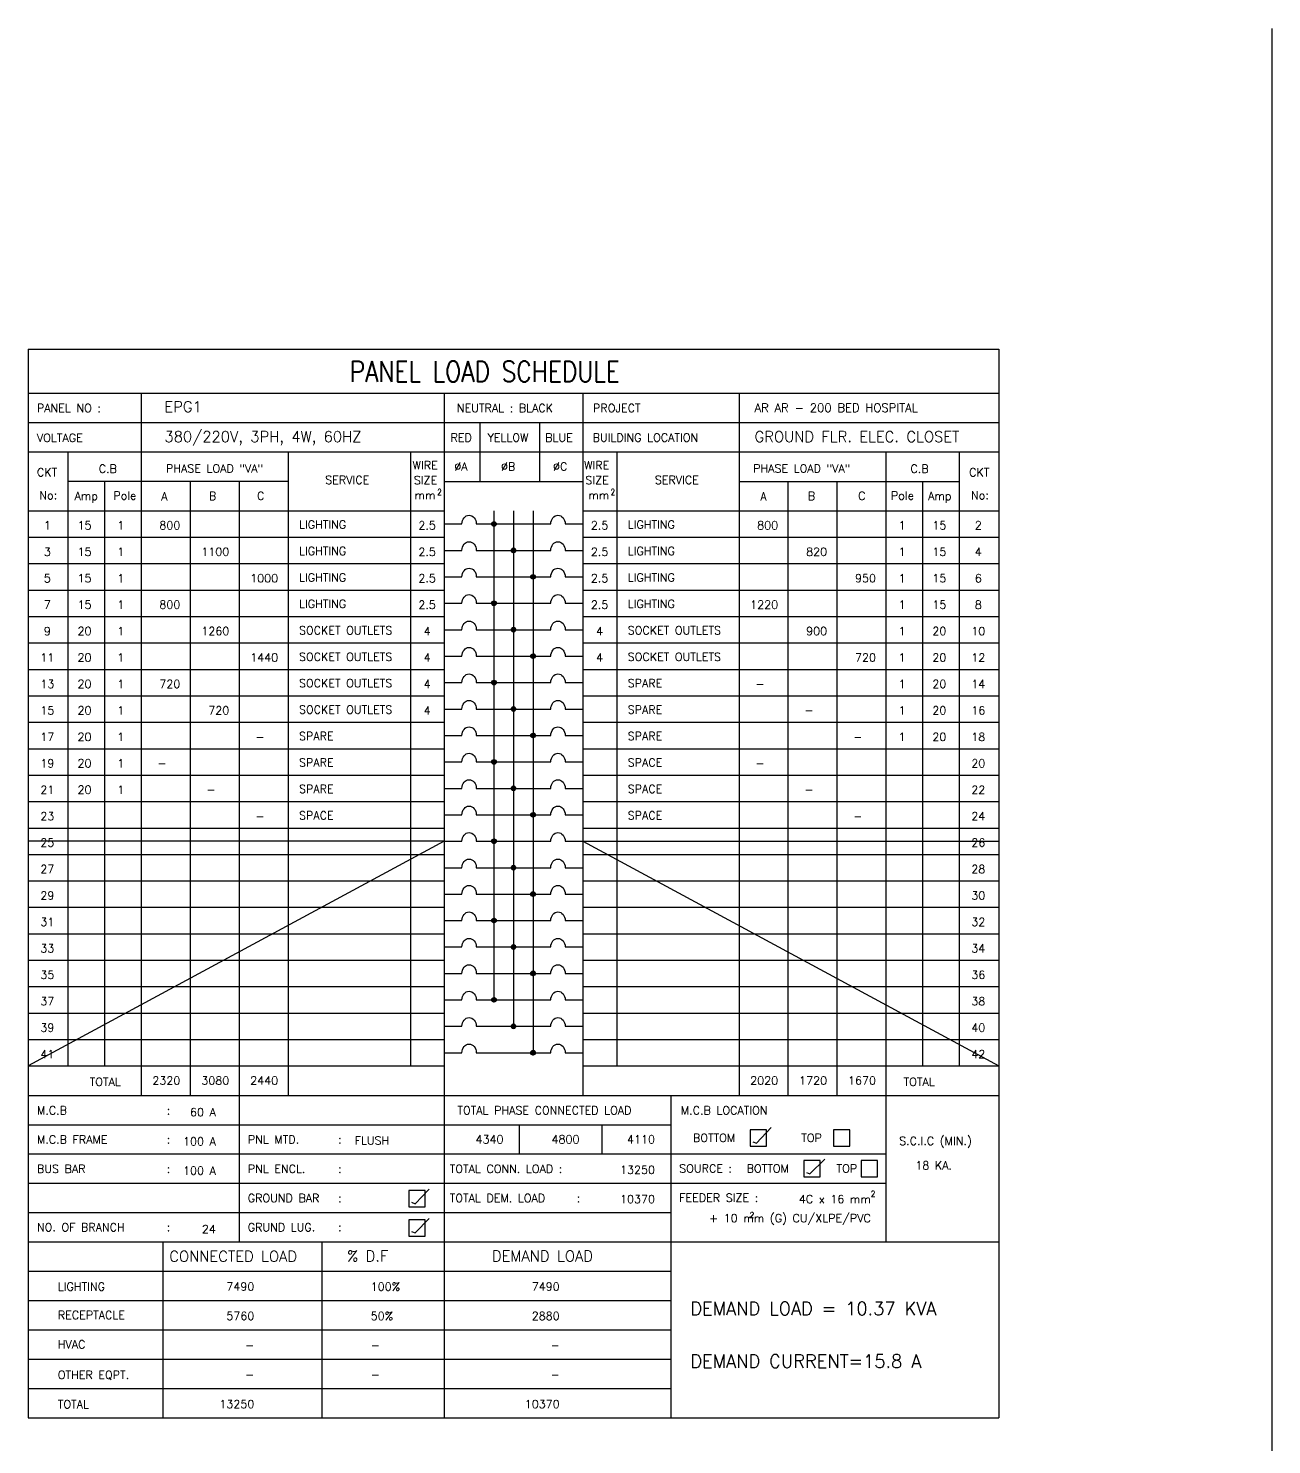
# Model space of a CAD drawing. Extents: x -98906 to -98795, y 40543 to 40633.
# Drawn here: x -98892.88 to -98866.25, y 40602.24 to 40632.57 of the extents above; entities that cross this region are included whole.
import ezdxf
from ezdxf.enums import TextEntityAlignment as Align

# ---------------------------------------------------------------- set-up
doc = ezdxf.new("R2010")
doc.units = 0
doc.header["$MEASUREMENT"] = 0
for name, color, linetype in [('BORDER', 4, 'CONTINUOUS'), ('E-TXT', 2, 'CONTINUOUS'), ('PANEL', 2, 'CONTINUOUS')]:
    doc.layers.add(name, color=color, linetype=linetype)
doc.styles.add('ROMANS', font='ROMANS.shx', dxfattribs={"height": 0.4})
pattern_1 = [(315, (106150.018542, 42658.781355), (0.00864749998874, 0.00864749998874), [])]
pattern_2 = [(315, (106150.018542, 42660.479496), (0.00864749998874, 0.00864749998874), [])]
pattern_3 = [(315, (106150.018542, 42662.177637), (0.00864749998874, 0.00864749998874), [])]
pattern_4 = [(315, (106150.018542, 42663.875779), (0.00864749998874, 0.00864749998874), [])]
pattern_5 = [(315, (106150.018542, 42665.57392), (0.00864749998874, 0.00864749998874), [])]
pattern_6 = [(315, (106150.018542, 42667.272061), (0.00864749998874, 0.00864749998874), [])]

msp = doc.modelspace()

# ---------------------------------------------------------------- hatches: boundary and pattern name
at = {"layer": 'PANEL', "linetype": 'Continuous'}
h = msp.add_hatch(dxfattribs=at)
h.set_pattern_fill('ANSI31', color=256, scale=0.068485, angle=406.041, style=0)
h.set_pattern_definition([(91.040959325, (106150.018542, 42667.272061), (-0.00855917542476, -0.00015552164567), [])])
h.paths.add_polyline_path([(-98882.958, 40621.954, 1), (-98882.86, 40621.954, 1)])
h = msp.add_hatch(dxfattribs=at)
h.set_pattern_fill('ANSI31', color=256, scale=0.097835, angle=270, style=0)
h.set_pattern_definition(pattern_6)
h.paths.add_polyline_path([(-98882.539, 40621.388, 1), (-98882.441, 40621.388, 1)])
h = msp.add_hatch(dxfattribs=at)
h.set_pattern_fill('ANSI31', color=256, scale=0.097835, angle=270, style=0)
h.set_pattern_definition(pattern_6)
h.paths.add_polyline_path([(-98882.022, 40620.822, 1), (-98882.12, 40620.822, 1)])
h = msp.add_hatch(dxfattribs=at)
h.set_pattern_fill('ANSI31', color=256, scale=0.097835, angle=270, style=0)
h.set_pattern_definition(pattern_6)
h.paths.add_polyline_path([(-98882.86, 40620.256, 1), (-98882.958, 40620.256, 1)])
h = msp.add_hatch(dxfattribs=at)
h.set_pattern_fill('ANSI31', color=256, scale=0.097835, angle=270, style=0)
h.set_pattern_definition(pattern_6)
h.paths.add_polyline_path([(-98882.441, 40619.69, 1), (-98882.539, 40619.69, 1)])
h = msp.add_hatch(dxfattribs=at)
h.set_pattern_fill('ANSI31', color=256, scale=0.097835, angle=270, style=0)
h.set_pattern_definition(pattern_6)
h.paths.add_polyline_path([(-98882.022, 40619.124, 1), (-98882.12, 40619.124, 1)])
h = msp.add_hatch(dxfattribs=at)
h.set_pattern_fill('ANSI31', color=256, scale=0.097835, angle=270, style=0)
h.set_pattern_definition(pattern_5)
h.paths.add_polyline_path([(-98882.86, 40618.557, 1), (-98882.958, 40618.557, 1)])
h = msp.add_hatch(dxfattribs=at)
h.set_pattern_fill('ANSI31', color=256, scale=0.097835, angle=270, style=0)
h.set_pattern_definition(pattern_5)
h.paths.add_polyline_path([(-98882.441, 40617.991, 1), (-98882.539, 40617.991, 1)])
h = msp.add_hatch(dxfattribs=at)
h.set_pattern_fill('ANSI31', color=256, scale=0.097835, angle=270, style=0)
h.set_pattern_definition(pattern_5)
h.paths.add_polyline_path([(-98882.022, 40617.425, 1), (-98882.12, 40617.425, 1)])
h = msp.add_hatch(dxfattribs=at)
h.set_pattern_fill('ANSI31', color=256, scale=0.097835, angle=270, style=0)
h.set_pattern_definition(pattern_4)
h.paths.add_polyline_path([(-98882.86, 40616.859, 1), (-98882.958, 40616.859, 1)])
h = msp.add_hatch(dxfattribs=at)
h.set_pattern_fill('ANSI31', color=256, scale=0.097835, angle=270, style=0)
h.set_pattern_definition(pattern_4)
h.paths.add_polyline_path([(-98882.441, 40616.293, 1), (-98882.539, 40616.293, 1)])
h = msp.add_hatch(dxfattribs=at)
h.set_pattern_fill('ANSI31', color=256, scale=0.097835, angle=270, style=0)
h.set_pattern_definition(pattern_4)
h.paths.add_polyline_path([(-98882.022, 40615.727, 1), (-98882.12, 40615.727, 1)])
h = msp.add_hatch(dxfattribs=at)
h.set_pattern_fill('ANSI31', color=256, scale=0.097835, angle=270, style=0)
h.set_pattern_definition(pattern_3)
h.paths.add_polyline_path([(-98882.86, 40615.161, 1), (-98882.958, 40615.161, 1)])
h = msp.add_hatch(dxfattribs=at)
h.set_pattern_fill('ANSI31', color=256, scale=0.097835, angle=270, style=0)
h.set_pattern_definition(pattern_3)
h.paths.add_polyline_path([(-98882.441, 40614.595, 1), (-98882.539, 40614.595, 1)])
h = msp.add_hatch(dxfattribs=at)
h.set_pattern_fill('ANSI31', color=256, scale=0.097835, angle=270, style=0)
h.set_pattern_definition(pattern_3)
h.paths.add_polyline_path([(-98882.022, 40614.029, 1), (-98882.12, 40614.029, 1)])
h = msp.add_hatch(dxfattribs=at)
h.set_pattern_fill('ANSI31', color=256, scale=0.097835, angle=270, style=0)
h.set_pattern_definition(pattern_2)
h.paths.add_polyline_path([(-98882.86, 40613.463, 1), (-98882.958, 40613.463, 1)])
h = msp.add_hatch(dxfattribs=at)
h.set_pattern_fill('ANSI31', color=256, scale=0.097835, angle=270, style=0)
h.set_pattern_definition(pattern_2)
h.paths.add_polyline_path([(-98882.441, 40612.897, 1), (-98882.539, 40612.897, 1)])
h = msp.add_hatch(dxfattribs=at)
h.set_pattern_fill('ANSI31', color=256, scale=0.097835, angle=270, style=0)
h.set_pattern_definition(pattern_2)
h.paths.add_polyline_path([(-98882.022, 40612.331, 1), (-98882.12, 40612.331, 1)])
h = msp.add_hatch(dxfattribs=at)
h.set_pattern_fill('ANSI31', color=256, scale=0.097835, angle=270, style=0)
h.set_pattern_definition(pattern_1)
h.paths.add_polyline_path([(-98882.86, 40611.765, 1), (-98882.958, 40611.765, 1)])
h = msp.add_hatch(dxfattribs=at)
h.set_pattern_fill('ANSI31', color=256, scale=0.097835, angle=270, style=0)
h.set_pattern_definition(pattern_1)
h.paths.add_polyline_path([(-98882.441, 40611.199, 1), (-98882.539, 40611.199, 1)])
h = msp.add_hatch(dxfattribs=at)
h.set_pattern_fill('ANSI31', color=256, scale=0.097835, angle=270, style=0)
h.set_pattern_definition(pattern_1)
h.paths.add_polyline_path([(-98882.022, 40610.633, 1), (-98882.12, 40610.633, 1)])

# ---------------------------------------------------------------- linework, layer by layer
at = {"layer": 'BORDER', "color": 1}
msp.add_line((-98866.248, 40632.565), (-98866.248, 40542.726), dxfattribs=at)
at = {"layer": 'PANEL', "color": 6}
for p, q in [((-98892.885, 40625.696), (-98892.885, 40602.813)), ((-98892.885, 40625.696), (-98872.095, 40625.696)), ((-98872.095, 40625.696), (-98872.095, 40602.813)), ((-98892.885, 40602.813), (-98872.095, 40602.813))]:
    msp.add_line(p, q, dxfattribs=at)
at = {"layer": 'PANEL', "color": 2}
for p, q in [((-98892.885, 40624.753), (-98872.095, 40624.753)), ((-98883.975, 40624.753), (-98883.975, 40609.717)), ((-98881.005, 40624.753), (-98881.005, 40609.717)), ((-98892.885, 40623.495), (-98872.095, 40623.495)), ((-98883.975, 40622.863), (-98881.005, 40622.863)), ((-98892.885, 40609.717), (-98872.095, 40609.717))]:
    msp.add_line(p, q, dxfattribs=at)
at = {"layer": 'PANEL', "color": 11}
for p, q in [((-98890.466, 40624.753), (-98890.466, 40609.717)), ((-98877.659, 40624.753), (-98877.659, 40609.717)), ((-98892.038, 40623.495), (-98892.038, 40610.35)), ((-98887.321, 40623.495), (-98887.321, 40609.717)), ((-98884.7, 40623.495), (-98884.7, 40610.35)), ((-98880.279, 40623.495), (-98880.279, 40610.35)), ((-98874.514, 40623.495), (-98874.514, 40606.586)), ((-98872.942, 40623.495), (-98872.942, 40610.35)), ((-98887.321, 40622.866), (-98892.038, 40622.866)), ((-98891.252, 40622.866), (-98891.252, 40610.35)), ((-98889.418, 40622.866), (-98889.418, 40609.717)), ((-98888.369, 40622.866), (-98888.369, 40606.586)), ((-98877.659, 40622.866), (-98872.942, 40622.866)), ((-98876.611, 40622.866), (-98876.611, 40609.717)), ((-98875.562, 40622.866), (-98875.562, 40609.717)), ((-98873.728, 40622.866), (-98873.728, 40610.35)), ((-98892.885, 40622.237), (-98883.975, 40622.237)), ((-98881.005, 40622.237), (-98872.095, 40622.237)), ((-98892.885, 40621.671), (-98883.975, 40621.671)), ((-98881.005, 40621.671), (-98872.095, 40621.671)), ((-98892.885, 40621.105), (-98883.975, 40621.105)), ((-98881.005, 40621.105), (-98872.095, 40621.105)), ((-98892.885, 40620.539), (-98883.975, 40620.539)), ((-98881.005, 40620.539), (-98872.095, 40620.539)), ((-98892.885, 40619.973), (-98883.975, 40619.973)), ((-98881.005, 40619.973), (-98872.095, 40619.973)), ((-98892.885, 40619.407), (-98883.975, 40619.407)), ((-98881.005, 40619.407), (-98872.095, 40619.407)), ((-98892.885, 40618.841), (-98883.975, 40618.841)), ((-98881.005, 40618.841), (-98872.095, 40618.841)), ((-98892.885, 40618.274), (-98883.975, 40618.274)), ((-98881.005, 40618.274), (-98872.095, 40618.274)), ((-98892.885, 40617.708), (-98883.975, 40617.708)), ((-98881.005, 40617.708), (-98872.095, 40617.708)), ((-98892.885, 40617.142), (-98883.975, 40617.142)), ((-98881.005, 40617.142), (-98872.095, 40617.142)), ((-98892.885, 40616.576), (-98883.975, 40616.576)), ((-98881.005, 40616.576), (-98872.095, 40616.576)), ((-98892.885, 40616.01), (-98883.975, 40616.01)), ((-98881.005, 40616.01), (-98872.095, 40616.01)), ((-98892.885, 40615.444), (-98883.975, 40615.444)), ((-98881.005, 40615.444), (-98872.095, 40615.444)), ((-98892.885, 40614.878), (-98883.975, 40614.878)), ((-98881.005, 40614.878), (-98872.095, 40614.878)), ((-98892.885, 40614.312), (-98883.975, 40614.312)), ((-98881.005, 40614.312), (-98872.095, 40614.312)), ((-98892.885, 40613.746), (-98883.975, 40613.746)), ((-98881.005, 40613.746), (-98872.095, 40613.746)), ((-98892.885, 40613.18), (-98883.975, 40613.18)), ((-98881.005, 40613.18), (-98872.095, 40613.18)), ((-98892.885, 40612.614), (-98883.975, 40612.614)), ((-98881.005, 40612.614), (-98872.095, 40612.614)), ((-98892.885, 40612.048), (-98883.975, 40612.048)), ((-98881.005, 40612.048), (-98872.095, 40612.048)), ((-98892.885, 40611.482), (-98883.975, 40611.482)), ((-98881.005, 40611.482), (-98872.095, 40611.482)), ((-98892.885, 40610.916), (-98883.975, 40610.916)), ((-98881.005, 40610.916), (-98872.095, 40610.916)), ((-98892.885, 40610.35), (-98883.975, 40610.35)), ((-98881.005, 40610.35), (-98872.095, 40610.35)), ((-98883.975, 40609.717), (-98883.975, 40602.813)), ((-98879.123, 40609.717), (-98879.123, 40606.586)), ((-98892.885, 40609.091), (-98879.123, 40609.091)), ((-98882.369, 40609.091), (-98882.369, 40608.465)), ((-98880.598, 40609.091), (-98880.598, 40608.465)), ((-98892.885, 40608.465), (-98874.514, 40608.465)), ((-98892.885, 40607.838), (-98874.514, 40607.838)), ((-98892.885, 40607.212), (-98879.123, 40607.212)), ((-98892.885, 40606.586), (-98872.095, 40606.586)), ((-98890.004, 40606.586), (-98890.004, 40602.813)), ((-98886.595, 40606.586), (-98886.595, 40602.813)), ((-98879.123, 40606.586), (-98879.123, 40602.813)), ((-98892.885, 40605.957), (-98879.123, 40605.957)), ((-98892.885, 40605.328), (-98879.123, 40605.328)), ((-98892.885, 40604.699), (-98879.123, 40604.699)), ((-98892.885, 40604.071), (-98879.123, 40604.071)), ((-98892.885, 40603.442), (-98879.123, 40603.442))]:
    msp.add_line(p, q, dxfattribs=at)
at = {"layer": 'PANEL'}
for p, q in [((-98892.885, 40624.126), (-98872.095, 40624.126)), ((-98883.205, 40622.863), (-98883.205, 40624.126)), ((-98881.929, 40622.863), (-98881.929, 40624.126)), ((-98883.975, 40621.954), (-98883.596, 40621.954)), ((-98883.288, 40621.954), (-98881.692, 40621.954)), ((-98882.909, 40622.237), (-98882.909, 40611.765)), ((-98882.49, 40622.237), (-98882.49, 40611.199)), ((-98882.071, 40622.237), (-98882.071, 40610.633)), ((-98881.384, 40621.954), (-98881.005, 40621.954)), ((-98883.975, 40621.388), (-98883.596, 40621.388)), ((-98883.288, 40621.388), (-98881.692, 40621.388)), ((-98881.384, 40621.388), (-98881.005, 40621.388)), ((-98883.975, 40620.822), (-98883.596, 40620.822)), ((-98883.288, 40620.822), (-98881.692, 40620.822)), ((-98881.384, 40620.822), (-98881.005, 40620.822)), ((-98883.975, 40620.256), (-98883.596, 40620.256)), ((-98883.288, 40620.256), (-98881.692, 40620.256)), ((-98881.384, 40620.256), (-98881.005, 40620.256)), ((-98883.975, 40619.69), (-98883.596, 40619.69)), ((-98883.288, 40619.69), (-98881.692, 40619.69)), ((-98881.384, 40619.69), (-98881.005, 40619.69)), ((-98883.975, 40619.124), (-98883.596, 40619.124)), ((-98883.288, 40619.124), (-98881.692, 40619.124)), ((-98881.384, 40619.124), (-98881.005, 40619.124)), ((-98883.975, 40618.557), (-98883.596, 40618.557)), ((-98883.288, 40618.557), (-98881.692, 40618.557)), ((-98881.384, 40618.557), (-98881.005, 40618.557)), ((-98883.975, 40617.991), (-98883.596, 40617.991)), ((-98883.288, 40617.991), (-98881.692, 40617.991)), ((-98881.384, 40617.991), (-98881.005, 40617.991)), ((-98883.975, 40617.425), (-98883.596, 40617.425)), ((-98883.288, 40617.425), (-98881.692, 40617.425)), ((-98881.384, 40617.425), (-98881.005, 40617.425)), ((-98883.975, 40616.859), (-98883.596, 40616.859)), ((-98883.288, 40616.859), (-98881.692, 40616.859)), ((-98881.384, 40616.859), (-98881.005, 40616.859)), ((-98883.975, 40616.293), (-98883.596, 40616.293)), ((-98883.288, 40616.293), (-98881.692, 40616.293)), ((-98881.384, 40616.293), (-98881.005, 40616.293)), ((-98883.975, 40615.727), (-98883.596, 40615.727)), ((-98883.288, 40615.727), (-98881.692, 40615.727)), ((-98881.384, 40615.727), (-98881.005, 40615.727)), ((-98883.975, 40615.161), (-98883.596, 40615.161)), ((-98883.288, 40615.161), (-98881.692, 40615.161)), ((-98881.384, 40615.161), (-98881.005, 40615.161)), ((-98883.975, 40614.595), (-98883.596, 40614.595)), ((-98883.288, 40614.595), (-98881.692, 40614.595)), ((-98881.384, 40614.595), (-98881.005, 40614.595)), ((-98883.975, 40614.029), (-98883.596, 40614.029)), ((-98883.288, 40614.029), (-98881.692, 40614.029)), ((-98881.384, 40614.029), (-98881.005, 40614.029)), ((-98883.975, 40613.463), (-98883.596, 40613.463)), ((-98883.288, 40613.463), (-98881.692, 40613.463)), ((-98881.384, 40613.463), (-98881.005, 40613.463)), ((-98883.975, 40612.897), (-98883.596, 40612.897)), ((-98883.288, 40612.897), (-98881.692, 40612.897)), ((-98881.384, 40612.897), (-98881.005, 40612.897)), ((-98883.975, 40612.331), (-98883.596, 40612.331)), ((-98883.288, 40612.331), (-98881.692, 40612.331)), ((-98881.384, 40612.331), (-98881.005, 40612.331)), ((-98883.975, 40611.765), (-98883.596, 40611.765)), ((-98883.288, 40611.765), (-98881.692, 40611.765)), ((-98881.384, 40611.765), (-98881.005, 40611.765)), ((-98883.975, 40611.199), (-98883.596, 40611.199)), ((-98883.288, 40611.199), (-98881.692, 40611.199)), ((-98881.384, 40611.199), (-98881.005, 40611.199)), ((-98883.975, 40610.633), (-98883.596, 40610.633)), ((-98883.288, 40610.633), (-98881.692, 40610.633)), ((-98881.384, 40610.633), (-98881.005, 40610.633)), ((-98877.287, 40608.697), (-98876.968, 40609.03)), ((-98877.363, 40608.727), (-98877.287, 40608.697)), ((-98876.14, 40608.042), (-98875.821, 40608.354)), ((-98876.215, 40608.072), (-98876.14, 40608.042)), ((-98884.6, 40607.401), (-98884.301, 40607.714)), ((-98884.675, 40607.432), (-98884.6, 40607.401)), ((-98884.675, 40606.804), (-98884.6, 40606.774)), ((-98884.6, 40606.774), (-98884.301, 40607.086))]:
    msp.add_line(p, q, dxfattribs=at)
at = {"layer": 'PANEL', "color": 7}
for p, q in [((-98883.975, 40615.161), (-98892.885, 40615.161)), ((-98883.975, 40615.161), (-98892.885, 40610.35)), ((-98881.005, 40615.161), (-98872.095, 40615.161)), ((-98881.005, 40615.161), (-98872.095, 40610.35))]:
    msp.add_line(p, q, dxfattribs=at)
at = {"layer": 'PANEL', "color": 11}
for points in [[(-98877.07, 40608.98), (-98877.42, 40608.98), (-98877.42, 40608.631), (-98877.07, 40608.631)], [(-98875.286, 40608.98), (-98875.636, 40608.98), (-98875.636, 40608.631), (-98875.286, 40608.631)], [(-98875.923, 40608.325), (-98876.272, 40608.325), (-98876.272, 40607.976), (-98875.923, 40607.976)], [(-98874.696, 40608.325), (-98875.046, 40608.325), (-98875.046, 40607.976), (-98874.696, 40607.976)], [(-98884.383, 40607.685), (-98884.732, 40607.685), (-98884.732, 40607.335), (-98884.383, 40607.335)], [(-98884.383, 40607.057), (-98884.732, 40607.057), (-98884.732, 40606.708), (-98884.383, 40606.708)]]:
    msp.add_lwpolyline(points, close=True, dxfattribs=at)
at = {"layer": 'PANEL'}
for centre in [(-98882.909, 40621.954), (-98882.49, 40621.388), (-98882.071, 40620.822), (-98882.909, 40620.256), (-98882.49, 40619.69), (-98882.071, 40619.124), (-98882.909, 40618.557), (-98882.49, 40617.991), (-98882.071, 40617.425), (-98882.909, 40616.859), (-98882.49, 40616.293), (-98882.071, 40615.727), (-98882.909, 40615.161), (-98882.49, 40614.595), (-98882.071, 40614.029), (-98882.909, 40613.463), (-98882.49, 40612.897), (-98882.071, 40612.331), (-98882.909, 40611.765), (-98882.49, 40611.199), (-98882.071, 40610.633)]:
    msp.add_circle(centre, 0.0489, dxfattribs=at)
at = {"layer": 'PANEL', "extrusion": (0, 0, -1)}
for centre in [(-98883.442, 40621.954), (-98881.538, 40621.954), (-98883.442, 40621.388), (-98881.538, 40621.388), (-98883.442, 40620.822), (-98881.538, 40620.822), (-98883.442, 40620.256), (-98881.538, 40620.256), (-98883.442, 40619.69), (-98881.538, 40619.69), (-98883.442, 40619.124), (-98881.538, 40619.124), (-98883.442, 40618.557), (-98881.538, 40618.557), (-98883.442, 40617.991), (-98881.538, 40617.991), (-98883.442, 40617.425), (-98881.538, 40617.425), (-98883.442, 40616.859), (-98881.538, 40616.859), (-98883.442, 40616.293), (-98881.538, 40616.293), (-98883.442, 40615.727), (-98881.538, 40615.727), (-98883.442, 40615.161), (-98881.538, 40615.161), (-98883.442, 40614.595), (-98881.538, 40614.595), (-98883.442, 40614.029), (-98881.538, 40614.029), (-98883.442, 40613.463), (-98881.538, 40613.463), (-98883.442, 40612.897), (-98881.538, 40612.897), (-98883.442, 40612.331), (-98881.538, 40612.331), (-98883.442, 40611.765), (-98881.538, 40611.765), (-98883.442, 40611.199), (-98881.538, 40611.199), (-98883.442, 40610.633), (-98881.538, 40610.633)]:
    msp.add_ellipse(centre, major_axis=(0, 0.185), ratio=0.833333, start_param=-1.570796, end_param=1.570796, dxfattribs=at)

# ---------------------------------------------------------------- texts
at = {"layer": 'E-TXT', "style": 'ROMANS'}
for s, height, p in [('EPG1', 0.2306, (-98889.968, 40624.348)), ('AR AR - 200 BED HOSPITAL', 0.18169, (-98877.326, 40624.35)), ('380/220V, 3PH, 4W, 60HZ', 0.23061, (-98889.968, 40623.708)), ('GROUND FLR. ELEC. CLOSET', 0.23061, (-98877.326, 40623.708)), ('15', 0.1747, (-98891.83, 40621.837)), ('15', 0.1747, (-98873.519, 40621.837)), ('15', 0.1747, (-98891.83, 40621.271)), ('15', 0.1747, (-98873.519, 40621.271)), ('15', 0.1747, (-98891.83, 40620.705)), ('15', 0.1747, (-98873.519, 40620.705)), ('15', 0.1747, (-98891.83, 40620.139)), ('15', 0.1747, (-98873.519, 40620.139)), ('20', 0.1747, (-98891.83, 40619.573)), ('20', 0.1747, (-98873.519, 40619.573)), ('20', 0.1747, (-98891.83, 40619.007)), ('20', 0.1747, (-98873.519, 40619.007)), ('20', 0.1747, (-98891.83, 40618.441)), ('20', 0.1747, (-98873.519, 40618.441)), ('20', 0.1747, (-98891.83, 40617.875)), ('20', 0.1747, (-98873.519, 40617.875)), ('20', 0.1747, (-98891.83, 40617.309)), ('20', 0.1747, (-98873.519, 40617.309)), ('20', 0.1747, (-98891.83, 40616.743)), ('20', 0.1747, (-98891.83, 40616.177))]:
    msp.add_text(s, height=height, dxfattribs=at).set_placement(p)
for s, height, p in [('1', 0.175, (-98890.905, 40621.924)), ('2.5', 0.1747, (-98884.341, 40621.924)), ('2.5', 0.1747, (-98880.646, 40621.924)), ('1', 0.175, (-98874.167, 40621.924)), ('1', 0.175, (-98890.905, 40621.357)), ('2.5', 0.1747, (-98884.341, 40621.357)), ('2.5', 0.1747, (-98880.646, 40621.357)), ('1', 0.175, (-98874.167, 40621.357)), ('1', 0.175, (-98890.905, 40620.791)), ('2.5', 0.1747, (-98884.341, 40620.791)), ('2.5', 0.1747, (-98880.646, 40620.791)), ('1', 0.175, (-98874.167, 40620.791)), ('1', 0.175, (-98890.905, 40620.225)), ('2.5', 0.1747, (-98884.341, 40620.225)), ('2.5', 0.1747, (-98880.646, 40620.225)), ('1', 0.175, (-98874.167, 40620.225)), ('1', 0.175, (-98890.905, 40619.659)), ('4', 0.175, (-98884.341, 40619.659)), ('4', 0.175, (-98880.646, 40619.659)), ('1', 0.175, (-98874.167, 40619.659)), ('1', 0.175, (-98890.905, 40619.093)), ('4', 0.175, (-98884.341, 40619.093)), ('4', 0.175, (-98880.646, 40619.093)), ('1', 0.175, (-98874.167, 40619.093)), ('1', 0.175, (-98890.905, 40618.527)), ('4', 0.175, (-98884.341, 40618.527)), ('1', 0.175, (-98874.167, 40618.527)), ('1', 0.175, (-98890.905, 40617.961)), ('4', 0.175, (-98884.341, 40617.961)), ('1', 0.175, (-98874.167, 40617.961)), ('1', 0.175, (-98890.905, 40617.395)), ('1', 0.175, (-98874.167, 40617.395)), ('1', 0.175, (-98890.905, 40616.829)), ('1', 0.175, (-98890.905, 40616.263))]:
    msp.add_text(s, height=height, dxfattribs=at).set_placement(p, align=Align.MIDDLE)
for s, height, p in [('800', 0.1747, (-98889.629, 40621.837)), ('800', 0.1747, (-98876.822, 40621.837)), ('1100', 0.1747, (-98888.58, 40621.271)), ('820', 0.1747, (-98875.773, 40621.271)), ('1000', 0.1747, (-98887.532, 40620.705)), ('950', 0.1747, (-98874.725, 40620.705)), ('800', 0.1747, (-98889.629, 40620.139)), ('1220', 0.1747, (-98876.822, 40620.139)), ('1260', 0.1747, (-98888.58, 40619.573)), ('900', 0.1747, (-98875.773, 40619.573)), ('1440', 0.1747, (-98887.532, 40619.007)), ('720', 0.1747, (-98874.725, 40619.007)), ('720', 0.1747, (-98889.629, 40618.441)), ('-', 0.175, (-98877.114, 40618.441)), ('720', 0.1747, (-98888.58, 40617.875)), ('-', 0.175, (-98876.065, 40617.875)), ('-', 0.175, (-98887.824, 40617.309)), ('-', 0.175, (-98875.017, 40617.309)), ('-', 0.175, (-98889.921, 40616.743)), ('-', 0.175, (-98877.114, 40616.743)), ('-', 0.175, (-98888.872, 40616.177)), ('-', 0.175, (-98876.065, 40616.177)), ('-', 0.175, (-98887.824, 40615.611)), ('-', 0.175, (-98875.017, 40615.611)), ('2320', 0.1747, (-98889.629, 40609.95)), ('3080', 0.1747, (-98888.58, 40609.95)), ('2440', 0.1747, (-98887.532, 40609.95)), ('2020', 0.1747, (-98876.822, 40609.95)), ('1720', 0.1747, (-98875.773, 40609.95)), ('1670', 0.1747, (-98874.725, 40609.95)), ('60 A', 0.1747, (-98888.866, 40609.273)), ('100 A', 0.1747, (-98888.866, 40608.647)), ('FLUSH', 0.1747, (-98885.152, 40608.665)), ('4340', 0.1747, (-98882.705, 40608.691)), ('4800', 0.1747, (-98881.076, 40608.691)), ('4110', 0.1747, (-98879.46, 40608.691)), ('100 A', 0.1747, (-98888.866, 40608.021)), ('13250', 0.1747, (-98879.46, 40608.038)), ('10370', 0.1747, (-98879.46, 40607.412)), ('4C x 16 mm', 0.1747, (-98874.835, 40607.412)), ('2', 0.122, (-98874.735, 40607.551)), ('+ 10 mm (G) CU/XLPE/PVC', 0.17471, (-98874.835, 40607.003)), ('2', 0.122, (-98877.331, 40607.099)), ('24', 0.1747, (-98888.866, 40606.769)), ('7490', 0.1747, (-98888.044, 40605.539)), ('7490', 0.1747, (-98881.501, 40605.539)), ('5760', 0.1747, (-98888.044, 40604.91)), ('2880', 0.1747, (-98881.501, 40604.91)), ('-', 0.175, (-98888.044, 40604.281)), ('-', 0.175, (-98881.501, 40604.281)), ('-', 0.175, (-98888.044, 40603.652)), ('-', 0.175, (-98881.501, 40603.652)), ('13250', 0.1747, (-98888.044, 40603.023)), ('10370', 0.1747, (-98881.501, 40603.023))]:
    msp.add_text(s, height=height, dxfattribs=at).set_placement(p, align=Align.RIGHT)
at = {"layer": 'PANEL', "color": 6, "style": 'ROMANS', "width": 0.833333}
msp.add_text('PANEL LOAD SCHEDULE', height=0.44026, dxfattribs=at).set_placement((-98886, 40624.997))
at = {"layer": 'PANEL', "style": 'ROMANS'}
for s, height, p in [('PANEL NO :', 0.1747, (-98892.7, 40624.348)), ('NEUTRAL : BLACK', 0.17471, (-98883.703, 40624.348)), ('PROJECT', 0.1747, (-98880.787, 40624.348)), ('VOLTAGE', 0.1747, (-98892.7, 40623.71)), ('RED', 0.1747, (-98883.84, 40623.715)), ('YELLOW', 0.1747, (-98883.047, 40623.715)), ('BLUE', 0.1747, (-98881.813, 40623.715)), ('BUILDING LOCATION', 0.17471, (-98880.796, 40623.715)), ('C.B', 0.1747, (-98891.376, 40623.049)), ('PHASE LOAD "VA"', 0.17471, (-98889.936, 40623.055)), ('WIRE', 0.1747, (-98884.652, 40623.124)), ('%%CA', 0.1747, (-98883.759, 40623.096)), ('%%CB', 0.1747, (-98882.759, 40623.096)), ('%%CC', 0.1747, (-98881.644, 40623.096)), ('WIRE', 0.1747, (-98880.977, 40623.124)), ('PHASE LOAD "VA"', 0.17471, (-98877.357, 40623.055)), ('C.B', 0.1747, (-98873.987, 40623.049)), ('CKT', 0.1747, (-98892.7, 40622.973)), ('SERVICE', 0.1747, (-98886.524, 40622.809)), ('SIZE', 0.1747, (-98884.626, 40622.803)), ('SIZE', 0.1747, (-98880.952, 40622.803)), ('SERVICE', 0.1747, (-98879.463, 40622.809)), ('CKT', 0.1747, (-98872.729, 40622.973)), ('No:', 0.1747, (-98892.648, 40622.481)), ('Amp', 0.1747, (-98891.894, 40622.466)), ('Pole', 0.1747, (-98891.064, 40622.473)), ('A', 0.175, (-98890.038, 40622.458)), ('B', 0.175, (-98889.014, 40622.466)), ('C', 0.175, (-98887.986, 40622.468)), ('mm', 0.1747, (-98884.61, 40622.483)), ('mm', 0.1747, (-98880.886, 40622.483)), ('A', 0.175, (-98877.202, 40622.458)), ('B', 0.175, (-98876.184, 40622.466)), ('C', 0.175, (-98875.107, 40622.468)), ('Pole', 0.1747, (-98874.407, 40622.473)), ('Amp', 0.1747, (-98873.609, 40622.466)), ('No:', 0.1747, (-98872.689, 40622.481)), ('LIGHTING', 0.1747, (-98887.086, 40621.853)), ('LIGHTING', 0.1747, (-98880.044, 40621.853)), ('LIGHTING', 0.1747, (-98887.086, 40621.287)), ('LIGHTING', 0.1747, (-98880.044, 40621.287)), ('LIGHTING', 0.1747, (-98887.086, 40620.721)), ('LIGHTING', 0.1747, (-98880.044, 40620.721)), ('LIGHTING', 0.1747, (-98887.086, 40620.155)), ('LIGHTING', 0.1747, (-98880.044, 40620.155)), ('SOCKET OUTLETS', 0.17471, (-98887.086, 40619.589)), ('SOCKET OUTLETS', 0.17471, (-98880.044, 40619.589)), ('SOCKET OUTLETS', 0.17471, (-98887.086, 40619.023)), ('SOCKET OUTLETS', 0.17471, (-98880.044, 40619.023)), ('SOCKET OUTLETS', 0.17471, (-98887.086, 40618.457)), ('SPARE', 0.1747, (-98880.044, 40618.457)), ('SOCKET OUTLETS', 0.17471, (-98887.086, 40617.891)), ('SPARE', 0.1747, (-98880.044, 40617.891)), ('SPARE', 0.1747, (-98887.086, 40617.325)), ('SPARE', 0.1747, (-98880.044, 40617.325)), ('SPARE', 0.1747, (-98887.086, 40616.759)), ('SPACE', 0.1747, (-98880.044, 40616.759)), ('SPARE', 0.1747, (-98887.086, 40616.193)), ('SPACE', 0.1747, (-98880.044, 40616.193)), ('SPACE', 0.1747, (-98887.086, 40615.627)), ('SPACE', 0.1747, (-98880.044, 40615.627)), ('TOTAL', 0.1747, (-98891.57, 40609.924)), ('TOTAL', 0.1747, (-98874.133, 40609.924)), ('M.C.B', 0.1747, (-98892.7, 40609.312)), (':', 0.175, (-98889.918, 40609.312)), ('TOTAL PHASE CONNECTED LOAD', 0.17471, (-98883.693, 40609.312)), ('M.C.B LOCATION', 0.17471, (-98878.907, 40609.312)), ('M.C.B FRAME', 0.17471, (-98892.7, 40608.686)), (':', 0.175, (-98889.918, 40608.686)), ('PNL MTD.', 0.1747, (-98888.184, 40608.686)), (':', 0.175, (-98886.25, 40608.686)), ('BOTTOM', 0.1747, (-98878.645, 40608.722)), ('TOP', 0.1747, (-98876.325, 40608.722)), ('S.C.I.C (MIN.)', 0.17471, (-98874.229, 40608.657)), ('18 KA.', 0.1747, (-98873.883, 40608.133)), ('BUS BAR', 0.1747, (-98892.7, 40608.06)), (':', 0.175, (-98889.918, 40608.06)), ('PNL ENCL.', 0.1747, (-98888.184, 40608.06)), (':', 0.175, (-98886.25, 40608.06)), ('TOTAL CONN. LOAD :', 0.17471, (-98883.857, 40608.06)), ('SOURCE :', 0.1747, (-98878.94, 40608.067)), ('BOTTOM', 0.1747, (-98877.497, 40608.067)), ('TOP', 0.1747, (-98875.571, 40608.067)), ('GROUND BAR', 0.1747, (-98888.184, 40607.434)), (':', 0.175, (-98886.25, 40607.434)), ('TOTAL DEM. LOAD ', 0.17471, (-98883.857, 40607.434)), (':', 0.175, (-98881.136, 40607.434)), ('FEEDER SIZE :', 0.17471, (-98878.94, 40607.441)), ('NO. OF BRANCH', 0.17471, (-98892.7, 40606.808)), (':', 0.175, (-98889.918, 40606.808)), ('GRUND LUG.', 0.1747, (-98888.184, 40606.808)), (':', 0.175, (-98886.25, 40606.808)), ('CONNECTED LOAD', 0.23061, (-98889.864, 40606.16)), ('% D.F', 0.2306, (-98886.053, 40606.166)), ('DEMAND LOAD', 0.23061, (-98882.952, 40606.166)), ('LIGHTING', 0.1747, (-98892.253, 40605.538)), ('100%', 0.1747, (-98885.55, 40605.538)), ('DEMAND LOAD = 10.37 KVA', 0.27953, (-98878.703, 40605.017)), ('RECEPTACLE', 0.1747, (-98892.253, 40604.93)), ('50%', 0.1747, (-98885.55, 40604.909)), ('HVAC', 0.1747, (-98892.253, 40604.301)), ('-', 0.175, (-98885.55, 40604.28)), ('DEMAND CURRENT=15.8 A', 0.27953, (-98878.703, 40603.889)), ('OTHER EQPT.', 0.17471, (-98892.253, 40603.648)), ('-', 0.175, (-98885.55, 40603.651)), ('TOTAL', 0.1747, (-98892.253, 40603.019))]:
    msp.add_text(s, height=height, dxfattribs=at).set_placement(p)
at = {"layer": 'PANEL', "style": 'ROMANS', "width": 0.833333}
for p in [(-98884.123, 40622.572), (-98880.409, 40622.572)]:
    msp.add_text('2', height=0.132, dxfattribs=at).set_placement(p)
at = {"layer": 'PANEL', "style": 'ROMANS'}
for s, height, p in [('1', 0.175, (-98892.477, 40621.924)), ('2', 0.175, (-98872.534, 40621.924)), ('3', 0.175, (-98892.477, 40621.357)), ('4', 0.175, (-98872.534, 40621.357)), ('5', 0.175, (-98892.477, 40620.791)), ('6', 0.175, (-98872.534, 40620.791)), ('7', 0.175, (-98892.477, 40620.225)), ('8', 0.175, (-98872.534, 40620.225)), ('9', 0.175, (-98892.477, 40619.659)), ('10', 0.1747, (-98872.534, 40619.659)), ('11', 0.1747, (-98892.477, 40619.093)), ('12', 0.1747, (-98872.534, 40619.093)), ('13', 0.1747, (-98892.477, 40618.527)), ('14', 0.1747, (-98872.534, 40618.527)), ('15', 0.1747, (-98892.477, 40617.961)), ('16', 0.1747, (-98872.534, 40617.961)), ('17', 0.1747, (-98892.477, 40617.395)), ('18', 0.1747, (-98872.534, 40617.395)), ('19', 0.1747, (-98892.477, 40616.829)), ('20', 0.1747, (-98872.534, 40616.829)), ('21', 0.1747, (-98892.477, 40616.263)), ('22', 0.1747, (-98872.534, 40616.263)), ('23', 0.1747, (-98892.477, 40615.697)), ('24', 0.1747, (-98872.534, 40615.697)), ('25', 0.1747, (-98892.477, 40615.131)), ('26', 0.1747, (-98872.534, 40615.131)), ('27', 0.1747, (-98892.477, 40614.565)), ('28', 0.1747, (-98872.534, 40614.565)), ('29', 0.1747, (-98892.477, 40613.999)), ('30', 0.1747, (-98872.534, 40613.999)), ('31', 0.1747, (-98892.477, 40613.433)), ('32', 0.1747, (-98872.534, 40613.433)), ('33', 0.1747, (-98892.477, 40612.867)), ('34', 0.1747, (-98872.534, 40612.867)), ('35', 0.1747, (-98892.477, 40612.301)), ('36', 0.1747, (-98872.534, 40612.301)), ('37', 0.1747, (-98892.477, 40611.735)), ('38', 0.1747, (-98872.534, 40611.735)), ('39', 0.1747, (-98892.477, 40611.169)), ('40', 0.1747, (-98872.534, 40611.169)), ('41', 0.1747, (-98892.477, 40610.603)), ('42', 0.1747, (-98872.534, 40610.603))]:
    msp.add_text(s, height=height, dxfattribs=at).set_placement(p, align=Align.MIDDLE)

doc.saveas('drawing.dxf')
